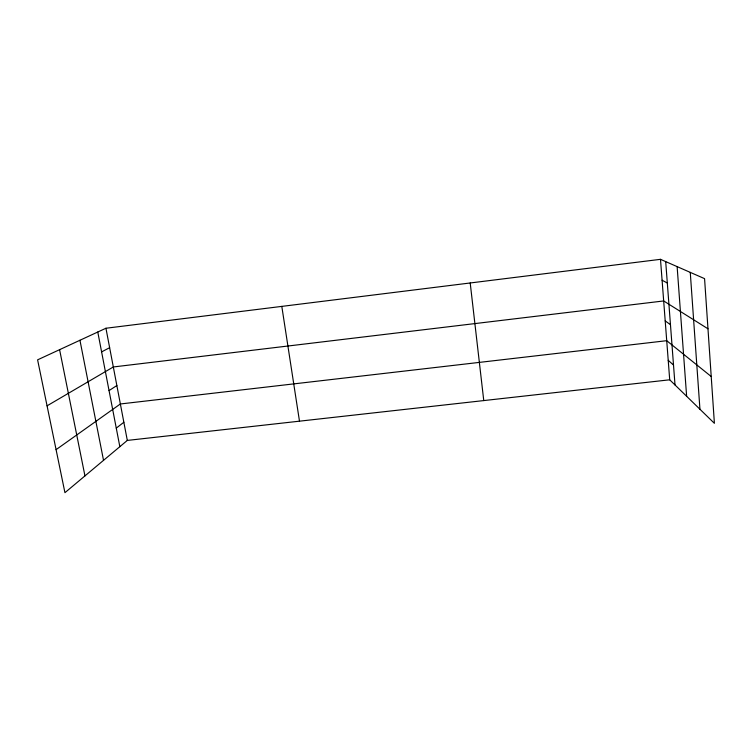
<?xml version="1.0" encoding="UTF-8"?>
<svg xmlns="http://www.w3.org/2000/svg" width="752" height="752" viewBox="0 0 752 752"><rect width="100%" height="100%" fill="white"/><g stroke="black" fill="none" stroke-linecap="round" stroke-linejoin="round"><path stroke-width="1.13" d="M669.712 379.798L127.314 440.418L64.935 492.673L37.6 359.841L105.938 328.248L660.491 259.327L704.568 278.644L714.4 423.32L669.712 379.798L660.491 259.327M116.269 428.123L123.854 422.257M56.08 449.649L120.367 403.974L666.714 340.694L711.223 376.517M109.049 390.598L116.851 385.541M47.066 405.826L113.317 366.967L663.678 300.95L707.98 328.803M101.605 351.889L109.642 347.687M662.089 280.223L667.315 283.015M665.2 320.897L670.455 324.676M668.218 360.321L673.501 365.03M59.596 349.671L84.957 475.903M79.947 340.261L103.532 460.346M97.779 332.017L119.841 446.679M105.938 328.248L127.314 440.418M281.803 306.393L299.484 421.176M470.207 282.978L483.762 400.581M665.699 261.611L675.014 384.958M677.129 266.622L686.632 396.276M690.261 272.374L699.943 409.238"/></g></svg>
